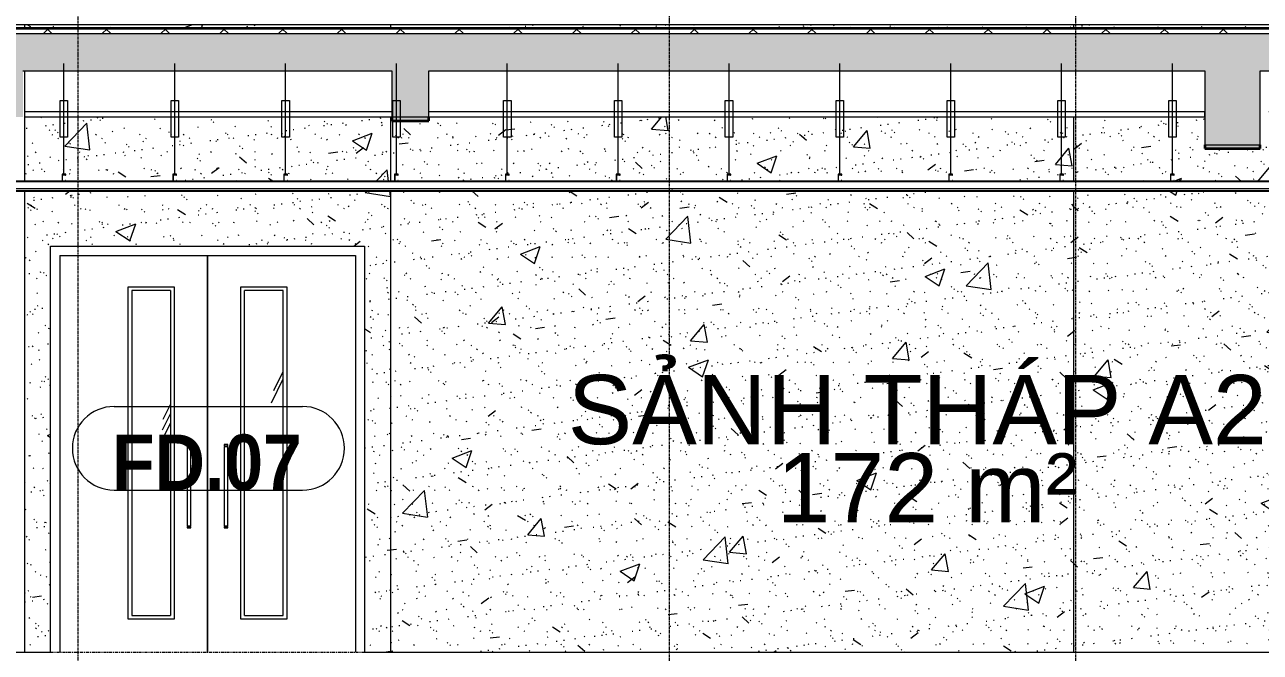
# Model space of a CAD drawing. Header units: millimetres. Extents: x 3451 to 201731, y -8641 to 35300.
# Drawn here: x 33547 to 40236, y 9000 to 12400 of the extents above; entities that cross this region are included whole.
import ezdxf

# ---------------------------------------------------------------- set-up
doc = ezdxf.new("R2010")
doc.units = ezdxf.units.MM
doc.linetypes.add('Centre', pattern=[31.75, 6.35, -4.7625, 15.875, -4.7625])
doc.linetypes.add('Grid Line', pattern=[22.225, 12.7, -3.175, 3.175, -3.175])
for name, color, linetype, lineweight in [('0-1', 7, 'Continuous', 5), ('A-AREA-IDEN', 2, 'Continuous', 9), ('A-CLNG', 13, 'Continuous', 9), ('A-CLNG-1', 13, 'Continuous', 25), ('A-CLNG-PATT-1', 13, 'Continuous', 9), ('A-DETL-GENF', 92, 'Continuous', 9), ('A-DETL-GENF-1', 7, 'Continuous', 9), ('A-DETL-THIN', 151, 'Continuous', 9), ('A-DOOR', 31, 'Continuous', 9), ('A-DOOR-FRAM', 31, 'Continuous', 9), ('A-DOOR-IDEN', 31, 'Continuous', 9), ('A-FLOR-3', 192, 'Continuous', 35), ('A-FLOR-LEVL-2', 51, 'Centre', 9), ('A-FLOR-PATT-3', 8, 'Continuous', 9), ('A-WALL-PATT-4', 111, 'Continuous', 9), ('I-WALL', 2, 'Continuous', 9), ('S-BEAM-1', 12, 'Continuous', 5), ('S-BEAM-2', 10, 'Continuous', 35), ('S-BEAM-3', 7, 'Continuous', 9), ('S-GRID-1', 1, 'Grid Line', 9)]:
    doc.layers.add(name, color=color, linetype=linetype, lineweight=lineweight)
doc.styles.add('Arial_1', font='arial.ttf', dxfattribs={"height": 375})
doc.styles.add('Arial_B_1', font='arialbd.ttf', dxfattribs={"width": 0.9, "height": 300})
pattern_1 = [(63.435, (51212.7, 14229.33), (-0.001, 1524), [532.46, -2875.3]), (63.435, (49688.7, 14229.33), (-0.001, 1524), [532.46, -2875.3]), (63.435, (51942.24, 14523.8), (-0.001, 1524), [532.46, -2875.3]), (63.435, (50418.24, 14523.8), (-0.001, 1524), [532.46, -2875.3]), (63.435, (51831.8, 14419.83), (-0.001, 1524), [532.46, -2875.3]), (63.435, (50307.8, 14419.83), (-0.001, 1524), [532.46, -2875.3]), (63.435, (51719.26, 15015.1), (-0.001, 1524), [258.8, -3148.97]), (63.435, (50195.26, 15015.1), (-0.001, 1524), [258.8, -3148.97]), (63.435, (51645.65, 14922.95), (-0.001, 1524), [532.46, -2875.3]), (63.435, (50121.65, 14922.95), (-0.001, 1524), [532.46, -2875.3]), (63.435, (51658.64, 14989.1), (-0.001, 1524), [532.46, -2875.3]), (63.435, (50134.64, 14989.1), (-0.001, 1524), [532.46, -2875.3]), (63.435, (51043.8, 14698.94), (-0.001, 1524), [532.46, -2875.3]), (63.435, (49519.8, 14698.94), (-0.001, 1524), [532.46, -2875.3]), (63.435, (51056.8, 14776.9), (-0.001, 1524), [532.46, -2875.3]), (63.435, (49532.8, 14776.9), (-0.001, 1524), [532.46, -2875.3]), (63.435, (51060.3, 14833.1), (-0.001, 1524), [532.46, -2875.3]), (63.435, (49536.3, 14833.1), (-0.001, 1524), [532.46, -2875.3])]
pattern_2 = [(50, (49422.4, 14125), (1093.104, -95.634), [114.3, -1257.3]), (355, (49422.4, 14125), (-211.46, 1146.34), [91.44, -1005.84]), (100.451, (49513.5, 14117), (881.656, 1050.7), [97.14, -1068.54]), (46.184, (49422.4, 14429.8), (1626.47, -252.26), [171.45, -1885.95]), (96.636, (49558, 14408.8), (1424.42, 1484.57), [145.71, -1602.81]), (351.184, (49422.4, 14429.8), (1424.43, 1484.55), [137.16, -1508.76]), (21, (49574.8, 14353.6), (909.686, -613.59), [114.3, -1257.3]), (326, (49574.8, 14353.6), (370.81, 1105.13), [91.44, -1005.84]), (71.451, (49650.6, 14302.5), (1280.503, 491.53), [97.14, -1068.54]), (37.5, (49422.43, 14125), (18.531, 507.33), [50.292, -943.356, 50.292, -970.788, -1009.65]), (37.5, (49422.43, 14125), (18.531, 507.33), [-2014.73, 50.29, -959.36]), (7.5, (49422.43, 14125), (400.918, 601.084), [50.292, -531.876, 50.292, -920.496, -384.81]), (7.5, (49422.43, 14125), (400.918, 601.084), [-1552.956, 50.292, -334.518]), (327.5, (49082.58, 14125), (813.545, -34.374), [50.292, -330.708, 50.292, -1138.428, -1577.34]), (327.5, (49082.58, 14125), (813.545, -34.374), [-1569.72, 50.29, -1527.05]), (317.5, (48930.2, 14125), (888.775, 152.56), [50.292, -445.008, 50.292, -739.14, -1120.14]), (317.5, (48930.2, 14125), (888.775, 152.56), [-1284.73, 50.29, -1069.85])]
pattern_3 = [(37.5, (49422.43, 14125), (-4.7995, 146.8239), [5.029, -110.795, 5.029, -124.511, -123.825]), (37.5, (49422.43, 14125), (-4.7995, 146.8239), [-245.364, 5.029, -118.796]), (7.5, (49422.43, 14125), (134.8574, 215.0472), [5.029, -57.455, 5.029, -99.365, -40.005]), (7.5, (49422.43, 14125), (134.8574, 215.0472), [-166.878, 5.029, -34.976]), (327.5, (49328.7, 14125), (237.2978, 0.4316), [5.029, -33.071, 5.029, -132.131, -179.07]), (327.5, (49328.7, 14125), (237.2978, 0.4316), [-175.26, 5.029, -174.041]), (317.5, (49328.7, 14125), (229.067, 66.8792), [5.029, -14.021, 5.029, -84.887, -102.87]), (317.5, (49328.7, 14125), (229.067, 66.8792), [-108.966, 5.029, -97.841])]

# ---------------------------------------------------------------- blocks, each defined once
blk = doc.blocks.new('NCV_TKTC_KET CAU_rvt-1-TKCS_MẶT CẮT C')
at = {"layer": 'S-BEAM-1'}
for points in [[(35735.3, 11880), (35735.3, 11900), (35535.3, 11900), (35535.3, 11880), (35584.1, 11880)], [(40235.6, 11730), (40235.6, 11750), (39935.6, 11750), (39935.6, 11730)]]:
    blk.add_hatch(color=256, dxfattribs=at).paths.add_polyline_path(points)
at = {"layer": 'S-BEAM-2'}
for p, q in [((35535.3, 11900), (35535.3, 11880)), ((35535.3, 11880), (35735.3, 11880)), ((35735.3, 11880), (35735.3, 11900)), ((39935.6, 11750), (39935.6, 11730)), ((39935.6, 11730), (40235.6, 11730)), ((40235.6, 11730), (40235.6, 11750))]:
    blk.add_line(p, q, dxfattribs=at)
at = {"layer": 'S-BEAM-3'}
for p, q in [((33547.4, 11930), (35535.3, 11930)), ((35735.3, 11930), (39935.6, 11930)), ((39934.9, 11900), (39934.9, 11930)), ((33547.4, 11900), (35535.3, 11900)), ((35735.3, 11900), (39934.9, 11900))]:
    blk.add_line(p, q, dxfattribs=at)
blk = doc.blocks.new('FD_07 - FD_07-1700x2200-CỬA ĐI 2 CÁNH-910693-TKCS_MẶT CẮT C')
at = {"layer": 'A-DOOR'}
h = blk.add_hatch(dxfattribs=at)
h.set_pattern_fill('FP_2', color=256, style=0, pattern_type=2)
h.set_pattern_definition(pattern_1)
h.paths.add_polyline_path([(34337.1, 9200), (34337.1, 10960), (34127.1, 10960), (34127.1, 9200), (34297.9, 9200)])
h = blk.add_hatch(dxfattribs=at)
h.set_pattern_fill('FP_2', color=256, style=0, pattern_type=2)
h.set_pattern_definition(pattern_1)
h.paths.add_polyline_path([(34941, 9200), (34947.1, 9200), (34947.1, 10960), (34737.1, 10960), (34737.1, 9200)])
for p, q in [((34537.1, 11150), (34537.1, 9000)), ((34537.1, 9000), (34537.1, 11150)), ((34107.1, 10980), (34357.1, 10980)), ((34107.1, 9180), (34107.1, 10980)), ((34357.1, 10980), (34357.1, 9180)), ((34717.1, 10980), (34967.1, 10980)), ((34717.1, 9180), (34717.1, 10980)), ((34967.1, 10980), (34967.1, 9180)), ((34127.1, 10960), (34127.1, 9200)), ((34337.1, 10960), (34127.1, 10960)), ((34337.1, 10960), (34337.1, 9200)), ((34947.1, 10960), (34737.1, 10960)), ((34737.1, 9200), (34737.1, 10960)), ((34947.1, 9200), (34947.1, 10960)), ((34427.1, 10125), (34427.1, 10119)), ((34447.1, 10125), (34427.1, 10125)), ((34427.1, 10119), (34447.1, 10119)), ((34427.1, 10114.8), (34427.1, 9685.2)), ((34427.1, 10114.8), (34447.1, 10114.8)), ((34429.1, 10119), (34429.1, 10114.8)), ((34445.2, 10114.8), (34445.2, 10119)), ((34447.1, 10119), (34447.1, 10125)), ((34447.1, 9685.2), (34447.1, 10114.8)), ((34627.1, 10125), (34627.1, 10119)), ((34647.1, 10125), (34627.1, 10125)), ((34627.1, 10119), (34647.1, 10119)), ((34627.1, 10114.8), (34627.1, 9685.2)), ((34627.1, 10114.8), (34647.1, 10114.8)), ((34629.1, 10119), (34629.1, 10114.8)), ((34645.2, 10114.8), (34645.2, 10119)), ((34647.1, 10119), (34647.1, 10125)), ((34647.1, 9685.2), (34647.1, 10114.8)), ((34427.1, 9685.2), (34447.1, 9685.2)), ((34427.1, 9681), (34427.1, 9675)), ((34427.1, 9681), (34447.1, 9681)), ((34427.1, 9675), (34447.1, 9675)), ((34429.1, 9685.2), (34429.1, 9681)), ((34445.2, 9681), (34445.2, 9685.2)), ((34447.1, 9675), (34447.1, 9681)), ((34627.1, 9685.2), (34647.1, 9685.2)), ((34627.1, 9681), (34627.1, 9675)), ((34627.1, 9681), (34647.1, 9681)), ((34627.1, 9675), (34647.1, 9675)), ((34629.1, 9685.2), (34629.1, 9681)), ((34645.2, 9681), (34645.2, 9685.2)), ((34647.1, 9675), (34647.1, 9681)), ((34357.1, 9180), (34107.1, 9180)), ((34127.1, 9200), (34337.1, 9200)), ((34967.1, 9180), (34717.1, 9180)), ((34737.1, 9200), (34947.1, 9200))]:
    blk.add_line(p, q, dxfattribs=at)
at = {"layer": 'A-DOOR-FRAM'}
for p, q in [((33737.1, 11150), (33737.1, 9000)), ((33737.1, 11150), (35337.1, 11150)), ((35337.1, 11150), (35337.1, 9000))]:
    blk.add_line(p, q, dxfattribs=at)
blk = doc.blocks.new('Repeating Detail - THANH TREO TRẦN 600-V268-TKCS_MẶT CẮT C')
at = {"layer": 'A-DETL-GENF'}
for points in [[(33749.8, 25150), (33769.8, 25150), (33769.8, 25156), (33767.3, 25152.5), (33752.3, 25152.5), (33752.3, 25187.5), (33767.3, 25187.5), (33769.8, 25184), (33769.8, 25190), (33749.8, 25190)], [(34349.8, 25150), (34369.8, 25150), (34369.8, 25156), (34367.3, 25152.5), (34352.3, 25152.5), (34352.3, 25187.5), (34367.3, 25187.5), (34369.8, 25184), (34369.8, 25190), (34349.8, 25190)], [(34949.8, 25150), (34969.8, 25150), (34969.8, 25156), (34967.3, 25152.5), (34952.3, 25152.5), (34952.3, 25187.5), (34967.3, 25187.5), (34969.8, 25184), (34969.8, 25190), (34949.8, 25190)], [(35549.8, 25150), (35569.8, 25150), (35569.8, 25156), (35567.3, 25152.5), (35552.3, 25152.5), (35552.3, 25187.5), (35567.3, 25187.5), (35569.8, 25184), (35569.8, 25190), (35549.8, 25190)], [(36149.8, 25150), (36169.8, 25150), (36169.8, 25156), (36167.3, 25152.5), (36152.3, 25152.5), (36152.3, 25187.5), (36167.3, 25187.5), (36169.8, 25184), (36169.8, 25190), (36149.8, 25190)], [(36749.8, 25150), (36769.8, 25150), (36769.8, 25156), (36767.3, 25152.5), (36752.3, 25152.5), (36752.3, 25187.5), (36767.3, 25187.5), (36769.8, 25184), (36769.8, 25190), (36749.8, 25190)], [(37349.8, 25150), (37369.8, 25150), (37369.8, 25156), (37367.3, 25152.5), (37352.3, 25152.5), (37352.3, 25187.5), (37367.3, 25187.5), (37369.8, 25184), (37369.8, 25190), (37349.8, 25190)], [(37949.8, 25150), (37969.8, 25150), (37969.8, 25156), (37967.3, 25152.5), (37952.3, 25152.5), (37952.3, 25187.5), (37967.3, 25187.5), (37969.8, 25184), (37969.8, 25190), (37949.8, 25190)], [(38549.8, 25150), (38569.8, 25150), (38569.8, 25156), (38567.3, 25152.5), (38552.3, 25152.5), (38552.3, 25187.5), (38567.3, 25187.5), (38569.8, 25184), (38569.8, 25190), (38549.8, 25190)], [(39149.8, 25150), (39169.8, 25150), (39169.8, 25156), (39167.3, 25152.5), (39152.3, 25152.5), (39152.3, 25187.5), (39167.3, 25187.5), (39169.8, 25184), (39169.8, 25190), (39149.8, 25190)], [(39749.8, 25150), (39769.8, 25150), (39769.8, 25156), (39767.3, 25152.5), (39752.3, 25152.5), (39752.3, 25187.5), (39767.3, 25187.5), (39769.8, 25184), (39769.8, 25190), (39749.8, 25190)]]:
    blk.add_hatch(color=256, dxfattribs=at).paths.add_polyline_path(points)
for p, q in [((33759.8, 25190), (33759.8, 25790)), ((34359.8, 25190), (34359.8, 25790)), ((34959.8, 25190), (34959.8, 25790)), ((35559.8, 25190), (35559.8, 25790)), ((36159.8, 25190), (36159.8, 25790)), ((36759.8, 25190), (36759.8, 25790)), ((37359.8, 25190), (37359.8, 25790)), ((37959.8, 25190), (37959.8, 25790)), ((38559.8, 25190), (38559.8, 25790)), ((39159.8, 25190), (39159.8, 25790)), ((39759.8, 25190), (39759.8, 25790)), ((33739.8, 25590), (33779.8, 25590)), ((33739.8, 25390), (33739.8, 25590)), ((33779.8, 25590), (33779.8, 25390)), ((34339.8, 25590), (34379.8, 25590)), ((34339.8, 25390), (34339.8, 25590)), ((34379.8, 25590), (34379.8, 25390)), ((34939.8, 25590), (34979.8, 25590)), ((34939.8, 25390), (34939.8, 25590)), ((34979.8, 25590), (34979.8, 25390)), ((35539.8, 25590), (35579.8, 25590)), ((35539.8, 25390), (35539.8, 25590)), ((35579.8, 25590), (35579.8, 25390)), ((36139.8, 25590), (36179.8, 25590)), ((36139.8, 25390), (36139.8, 25590)), ((36179.8, 25590), (36179.8, 25390)), ((36739.8, 25590), (36779.8, 25590)), ((36739.8, 25390), (36739.8, 25590)), ((36779.8, 25590), (36779.8, 25390)), ((37339.8, 25590), (37379.8, 25590)), ((37339.8, 25390), (37339.8, 25590)), ((37379.8, 25590), (37379.8, 25390)), ((37939.8, 25590), (37979.8, 25590)), ((37939.8, 25390), (37939.8, 25590)), ((37979.8, 25590), (37979.8, 25390)), ((38539.8, 25590), (38579.8, 25590)), ((38539.8, 25390), (38539.8, 25590)), ((38579.8, 25590), (38579.8, 25390)), ((39139.8, 25590), (39179.8, 25590)), ((39139.8, 25390), (39139.8, 25590)), ((39179.8, 25590), (39179.8, 25390)), ((39739.8, 25590), (39779.8, 25590)), ((39739.8, 25390), (39739.8, 25590)), ((39779.8, 25590), (39779.8, 25390)), ((33779.8, 25390), (33739.8, 25390)), ((34379.8, 25390), (34339.8, 25390)), ((34979.8, 25390), (34939.8, 25390)), ((35579.8, 25390), (35539.8, 25390)), ((36179.8, 25390), (36139.8, 25390)), ((36779.8, 25390), (36739.8, 25390)), ((37379.8, 25390), (37339.8, 25390)), ((37979.8, 25390), (37939.8, 25390)), ((38579.8, 25390), (38539.8, 25390)), ((39179.8, 25390), (39139.8, 25390)), ((39779.8, 25390), (39739.8, 25390)), ((33769.8, 25190), (33749.8, 25190)), ((33749.8, 25190), (33749.8, 25150)), ((33769.8, 25190), (33749.8, 25190)), ((33749.8, 25190), (33749.8, 25150)), ((33749.8, 25150), (33769.8, 25150)), ((33749.8, 25150), (33769.8, 25150)), ((33752.3, 25187.5), (33767.3, 25187.5)), ((33752.3, 25152.5), (33752.3, 25187.5)), ((33752.3, 25152.5), (33752.3, 25187.5)), ((33752.3, 25187.5), (33767.3, 25187.5)), ((33767.3, 25152.5), (33752.3, 25152.5)), ((33767.3, 25152.5), (33752.3, 25152.5)), ((33767.3, 25187.5), (33767.3, 25184)), ((33767.3, 25187.5), (33767.3, 25184)), ((33767.3, 25184), (33769.8, 25184)), ((33767.3, 25184), (33769.8, 25184)), ((33769.8, 25156), (33767.3, 25156)), ((33767.3, 25156), (33767.3, 25152.5)), ((33769.8, 25156), (33767.3, 25156)), ((33767.3, 25156), (33767.3, 25152.5)), ((33769.8, 25184), (33769.8, 25190)), ((33769.8, 25184), (33769.8, 25190)), ((33769.8, 25150), (33769.8, 25156)), ((33769.8, 25150), (33769.8, 25156)), ((34369.8, 25190), (34349.8, 25190)), ((34349.8, 25190), (34349.8, 25150)), ((34369.8, 25190), (34349.8, 25190)), ((34349.8, 25190), (34349.8, 25150)), ((34349.8, 25150), (34369.8, 25150)), ((34349.8, 25150), (34369.8, 25150)), ((34352.3, 25187.5), (34367.3, 25187.5)), ((34352.3, 25152.5), (34352.3, 25187.5)), ((34352.3, 25152.5), (34352.3, 25187.5)), ((34352.3, 25187.5), (34367.3, 25187.5)), ((34367.3, 25152.5), (34352.3, 25152.5)), ((34367.3, 25152.5), (34352.3, 25152.5)), ((34367.3, 25187.5), (34367.3, 25184)), ((34367.3, 25187.5), (34367.3, 25184)), ((34367.3, 25184), (34369.8, 25184)), ((34367.3, 25184), (34369.8, 25184)), ((34369.8, 25156), (34367.3, 25156)), ((34367.3, 25156), (34367.3, 25152.5)), ((34369.8, 25156), (34367.3, 25156)), ((34367.3, 25156), (34367.3, 25152.5)), ((34369.8, 25184), (34369.8, 25190)), ((34369.8, 25184), (34369.8, 25190)), ((34369.8, 25150), (34369.8, 25156)), ((34369.8, 25150), (34369.8, 25156)), ((34969.8, 25190), (34949.8, 25190)), ((34949.8, 25190), (34949.8, 25150)), ((34969.8, 25190), (34949.8, 25190)), ((34949.8, 25190), (34949.8, 25150)), ((34949.8, 25150), (34969.8, 25150)), ((34949.8, 25150), (34969.8, 25150)), ((34952.3, 25187.5), (34967.3, 25187.5)), ((34952.3, 25152.5), (34952.3, 25187.5)), ((34952.3, 25152.5), (34952.3, 25187.5)), ((34952.3, 25187.5), (34967.3, 25187.5)), ((34967.3, 25152.5), (34952.3, 25152.5)), ((34967.3, 25152.5), (34952.3, 25152.5)), ((34967.3, 25187.5), (34967.3, 25184)), ((34967.3, 25187.5), (34967.3, 25184)), ((34967.3, 25184), (34969.8, 25184)), ((34967.3, 25184), (34969.8, 25184)), ((34969.8, 25156), (34967.3, 25156)), ((34967.3, 25156), (34967.3, 25152.5)), ((34969.8, 25156), (34967.3, 25156)), ((34967.3, 25156), (34967.3, 25152.5)), ((34969.8, 25184), (34969.8, 25190)), ((34969.8, 25184), (34969.8, 25190)), ((34969.8, 25150), (34969.8, 25156)), ((34969.8, 25150), (34969.8, 25156)), ((35569.8, 25190), (35549.8, 25190)), ((35549.8, 25190), (35549.8, 25150)), ((35569.8, 25190), (35549.8, 25190)), ((35549.8, 25190), (35549.8, 25150)), ((35549.8, 25150), (35569.8, 25150)), ((35549.8, 25150), (35569.8, 25150)), ((35552.3, 25187.5), (35567.3, 25187.5)), ((35552.3, 25152.5), (35552.3, 25187.5)), ((35552.3, 25152.5), (35552.3, 25187.5)), ((35552.3, 25187.5), (35567.3, 25187.5)), ((35567.3, 25152.5), (35552.3, 25152.5)), ((35567.3, 25152.5), (35552.3, 25152.5)), ((35567.3, 25187.5), (35567.3, 25184)), ((35567.3, 25187.5), (35567.3, 25184)), ((35567.3, 25184), (35569.8, 25184)), ((35567.3, 25184), (35569.8, 25184)), ((35569.8, 25156), (35567.3, 25156)), ((35567.3, 25156), (35567.3, 25152.5)), ((35569.8, 25156), (35567.3, 25156)), ((35567.3, 25156), (35567.3, 25152.5)), ((35569.8, 25184), (35569.8, 25190)), ((35569.8, 25184), (35569.8, 25190)), ((35569.8, 25150), (35569.8, 25156)), ((35569.8, 25150), (35569.8, 25156)), ((36169.8, 25190), (36149.8, 25190)), ((36149.8, 25190), (36149.8, 25150)), ((36169.8, 25190), (36149.8, 25190)), ((36149.8, 25190), (36149.8, 25150)), ((36149.8, 25150), (36169.8, 25150)), ((36149.8, 25150), (36169.8, 25150)), ((36152.3, 25187.5), (36167.3, 25187.5)), ((36152.3, 25152.5), (36152.3, 25187.5)), ((36152.3, 25152.5), (36152.3, 25187.5)), ((36152.3, 25187.5), (36167.3, 25187.5)), ((36167.3, 25152.5), (36152.3, 25152.5)), ((36167.3, 25152.5), (36152.3, 25152.5)), ((36167.3, 25187.5), (36167.3, 25184)), ((36167.3, 25187.5), (36167.3, 25184)), ((36167.3, 25184), (36169.8, 25184)), ((36167.3, 25184), (36169.8, 25184)), ((36169.8, 25156), (36167.3, 25156)), ((36167.3, 25156), (36167.3, 25152.5)), ((36169.8, 25156), (36167.3, 25156)), ((36167.3, 25156), (36167.3, 25152.5)), ((36169.8, 25184), (36169.8, 25190)), ((36169.8, 25184), (36169.8, 25190)), ((36169.8, 25150), (36169.8, 25156)), ((36169.8, 25150), (36169.8, 25156)), ((36769.8, 25190), (36749.8, 25190)), ((36749.8, 25190), (36749.8, 25150)), ((36769.8, 25190), (36749.8, 25190)), ((36749.8, 25190), (36749.8, 25150)), ((36749.8, 25150), (36769.8, 25150)), ((36749.8, 25150), (36769.8, 25150)), ((36752.3, 25187.5), (36767.3, 25187.5)), ((36752.3, 25152.5), (36752.3, 25187.5)), ((36752.3, 25152.5), (36752.3, 25187.5)), ((36752.3, 25187.5), (36767.3, 25187.5)), ((36767.3, 25152.5), (36752.3, 25152.5)), ((36767.3, 25152.5), (36752.3, 25152.5)), ((36767.3, 25187.5), (36767.3, 25184)), ((36767.3, 25187.5), (36767.3, 25184)), ((36767.3, 25184), (36769.8, 25184)), ((36767.3, 25184), (36769.8, 25184)), ((36769.8, 25156), (36767.3, 25156)), ((36767.3, 25156), (36767.3, 25152.5)), ((36769.8, 25156), (36767.3, 25156)), ((36767.3, 25156), (36767.3, 25152.5)), ((36769.8, 25184), (36769.8, 25190)), ((36769.8, 25184), (36769.8, 25190)), ((36769.8, 25150), (36769.8, 25156)), ((36769.8, 25150), (36769.8, 25156)), ((37369.8, 25190), (37349.8, 25190)), ((37349.8, 25190), (37349.8, 25150)), ((37369.8, 25190), (37349.8, 25190)), ((37349.8, 25190), (37349.8, 25150)), ((37349.8, 25150), (37369.8, 25150)), ((37349.8, 25150), (37369.8, 25150)), ((37352.3, 25187.5), (37367.3, 25187.5)), ((37352.3, 25152.5), (37352.3, 25187.5)), ((37352.3, 25152.5), (37352.3, 25187.5)), ((37352.3, 25187.5), (37367.3, 25187.5)), ((37367.3, 25152.5), (37352.3, 25152.5)), ((37367.3, 25152.5), (37352.3, 25152.5)), ((37367.3, 25187.5), (37367.3, 25184)), ((37367.3, 25187.5), (37367.3, 25184)), ((37367.3, 25184), (37369.8, 25184)), ((37367.3, 25184), (37369.8, 25184)), ((37369.8, 25156), (37367.3, 25156)), ((37367.3, 25156), (37367.3, 25152.5)), ((37369.8, 25156), (37367.3, 25156)), ((37367.3, 25156), (37367.3, 25152.5)), ((37369.8, 25184), (37369.8, 25190)), ((37369.8, 25184), (37369.8, 25190)), ((37369.8, 25150), (37369.8, 25156)), ((37369.8, 25150), (37369.8, 25156)), ((37969.8, 25190), (37949.8, 25190)), ((37949.8, 25190), (37949.8, 25150)), ((37969.8, 25190), (37949.8, 25190)), ((37949.8, 25190), (37949.8, 25150)), ((37949.8, 25150), (37969.8, 25150)), ((37949.8, 25150), (37969.8, 25150)), ((37952.3, 25187.5), (37967.3, 25187.5)), ((37952.3, 25152.5), (37952.3, 25187.5)), ((37952.3, 25152.5), (37952.3, 25187.5)), ((37952.3, 25187.5), (37967.3, 25187.5)), ((37967.3, 25152.5), (37952.3, 25152.5)), ((37967.3, 25152.5), (37952.3, 25152.5)), ((37967.3, 25187.5), (37967.3, 25184)), ((37967.3, 25187.5), (37967.3, 25184)), ((37967.3, 25184), (37969.8, 25184)), ((37967.3, 25184), (37969.8, 25184)), ((37969.8, 25156), (37967.3, 25156)), ((37967.3, 25156), (37967.3, 25152.5)), ((37969.8, 25156), (37967.3, 25156)), ((37967.3, 25156), (37967.3, 25152.5)), ((37969.8, 25184), (37969.8, 25190)), ((37969.8, 25184), (37969.8, 25190)), ((37969.8, 25150), (37969.8, 25156)), ((37969.8, 25150), (37969.8, 25156)), ((38569.8, 25190), (38549.8, 25190)), ((38549.8, 25190), (38549.8, 25150)), ((38569.8, 25190), (38549.8, 25190)), ((38549.8, 25190), (38549.8, 25150)), ((38549.8, 25150), (38569.8, 25150)), ((38549.8, 25150), (38569.8, 25150)), ((38552.3, 25187.5), (38567.3, 25187.5)), ((38552.3, 25152.5), (38552.3, 25187.5)), ((38552.3, 25152.5), (38552.3, 25187.5)), ((38552.3, 25187.5), (38567.3, 25187.5)), ((38567.3, 25152.5), (38552.3, 25152.5)), ((38567.3, 25152.5), (38552.3, 25152.5)), ((38567.3, 25187.5), (38567.3, 25184)), ((38567.3, 25187.5), (38567.3, 25184)), ((38567.3, 25184), (38569.8, 25184)), ((38567.3, 25184), (38569.8, 25184)), ((38569.8, 25156), (38567.3, 25156)), ((38567.3, 25156), (38567.3, 25152.5)), ((38569.8, 25156), (38567.3, 25156)), ((38567.3, 25156), (38567.3, 25152.5)), ((38569.8, 25184), (38569.8, 25190)), ((38569.8, 25184), (38569.8, 25190)), ((38569.8, 25150), (38569.8, 25156)), ((38569.8, 25150), (38569.8, 25156)), ((39169.8, 25190), (39149.8, 25190)), ((39149.8, 25190), (39149.8, 25150)), ((39169.8, 25190), (39149.8, 25190)), ((39149.8, 25190), (39149.8, 25150)), ((39149.8, 25150), (39169.8, 25150)), ((39149.8, 25150), (39169.8, 25150)), ((39152.3, 25187.5), (39167.3, 25187.5)), ((39152.3, 25152.5), (39152.3, 25187.5)), ((39152.3, 25152.5), (39152.3, 25187.5)), ((39152.3, 25187.5), (39167.3, 25187.5)), ((39167.3, 25152.5), (39152.3, 25152.5)), ((39167.3, 25152.5), (39152.3, 25152.5)), ((39167.3, 25187.5), (39167.3, 25184)), ((39167.3, 25187.5), (39167.3, 25184)), ((39167.3, 25184), (39169.8, 25184)), ((39167.3, 25184), (39169.8, 25184)), ((39169.8, 25156), (39167.3, 25156)), ((39167.3, 25156), (39167.3, 25152.5)), ((39169.8, 25156), (39167.3, 25156)), ((39167.3, 25156), (39167.3, 25152.5)), ((39169.8, 25184), (39169.8, 25190)), ((39169.8, 25184), (39169.8, 25190)), ((39169.8, 25150), (39169.8, 25156)), ((39169.8, 25150), (39169.8, 25156)), ((39769.8, 25190), (39749.8, 25190)), ((39749.8, 25190), (39749.8, 25150)), ((39769.8, 25190), (39749.8, 25190)), ((39749.8, 25190), (39749.8, 25150)), ((39749.8, 25150), (39769.8, 25150)), ((39749.8, 25150), (39769.8, 25150)), ((39752.3, 25187.5), (39767.3, 25187.5)), ((39752.3, 25152.5), (39752.3, 25187.5)), ((39752.3, 25152.5), (39752.3, 25187.5)), ((39752.3, 25187.5), (39767.3, 25187.5)), ((39767.3, 25152.5), (39752.3, 25152.5)), ((39767.3, 25152.5), (39752.3, 25152.5)), ((39767.3, 25187.5), (39767.3, 25184)), ((39767.3, 25187.5), (39767.3, 25184)), ((39767.3, 25184), (39769.8, 25184)), ((39767.3, 25184), (39769.8, 25184)), ((39769.8, 25156), (39767.3, 25156)), ((39767.3, 25156), (39767.3, 25152.5)), ((39769.8, 25156), (39767.3, 25156)), ((39767.3, 25156), (39767.3, 25152.5)), ((39769.8, 25184), (39769.8, 25190)), ((39769.8, 25184), (39769.8, 25190)), ((39769.8, 25150), (39769.8, 25156)), ((39769.8, 25150), (39769.8, 25156))]:
    blk.add_line(p, q, dxfattribs=at)
blk = doc.blocks.new('STN_Door Tag - STN_Door Tag-1788670-TKCS_MẶT CẮT C')
at = {"layer": 'A-DOOR-IDEN'}
for p, q in [((34031.7, 10331.8), (35051.8, 10331.8)), ((34031.7, 9879), (35051.8, 9879))]:
    blk.add_line(p, q, dxfattribs=at)
for centre, start, end in [((34031.7, 10105.4), 90, 270), ((35051.8, 10105.4), 270, 90)]:
    blk.add_arc(centre, 226.4, start, end, dxfattribs=at)

msp = doc.modelspace()

# ---------------------------------------------------------------- hatches: boundary and pattern name
at = {"layer": 'A-CLNG-PATT-1'}
h = msp.add_hatch(dxfattribs=at)
h.set_pattern_fill('FP_7', color=256, style=0, pattern_type=2)
h.set_pattern_definition([(0, (49422.43, 14125), (1219.2, 304.8), [50.292, -864.108, 50.292, -864.108, -4876.8]), (0, (49422.43, 14125), (1219.2, 304.8), [-1828.8, 50.292, -1778.508, 50.292, -864.108, -2133.6]), (0, (49422.43, 14125), (1219.2, 304.8), [-4572, 50.292, -559.308, 50.292, -1473.708]), (120, (49879.63, 14277.4), (-873.5645, 903.458), [50.292, -864.108, 50.292, -5740.908]), (120, (49879.63, 14277.4), (-873.5645, 903.458), [-964.692, -864.108, 50.292, -1778.508, -3048]), (120, (49879.63, 14277.4), (-873.5645, 903.458), [-3657.6, 50.292, -864.108, 50.292, -2083.308]), (120, (49879.63, 14277.4), (-873.5645, 903.458), [-4622.292, -559.308, 50.292, -1473.708]), (240, (50032.03, 14887), (-345.6355, -1208.258), [50.292, -864.108, 50.292, -5740.908]), (240, (50032.03, 14887), (-345.6355, -1208.258), [-964.692, -864.108, 50.292, -1778.508, -3048]), (240, (50032.03, 14887), (-345.6355, -1208.258), [-3657.6, 50.292, -864.108, 50.292, -2083.308]), (240, (50032.03, 14887), (-345.6355, -1208.258), [-4622.292, -559.308, 50.292, -1473.708])])
h.paths.add_polyline_path([(44337, 11500), (44337, 11510), (27136.9, 11510), (27136.9, 11500), (43944.2, 11500)])
at = {"layer": 'A-DETL-GENF-1'}
msp.add_hatch(color=256, dxfattribs=at).paths.add_polyline_path([(40235.6, 11750), (40235.6, 12150), (44235.3, 12150), (44235.3, 11750), (44536.9, 11750), (44536.9, 12350), (23337.4, 12350), (23337.4, 11950), (23535.3, 11950), (23535.3, 12150), (26536.9, 12150), (26536.9, 11950), (26735.3, 11950), (26735.3, 12150), (28436.9, 12150), (28436.9, 11900), (28636.9, 11900), (28636.9, 12150), (30536.9, 12150), (30536.9, 11900), (30735.3, 11900), (30735.3, 12150), (33335.3, 12150), (33335.3, 11900), (33537.4, 11900), (33537.4, 12150), (35535.3, 12150), (35535.3, 11900), (35735.3, 11900), (35735.3, 12150), (39935.6, 12150), (39935.6, 11750)])
at = {"layer": 'A-FLOR-PATT-3'}
h = msp.add_hatch(dxfattribs=at)
h.set_pattern_fill('FP_6', color=256, style=0, pattern_type=2)
h.set_pattern_definition([(45, (49422.43, 14125), (-159.099, 159.099), []), (135, (49422.43, 14125), (-159.099, -159.099), [])])
h.paths.add_polyline_path([(44536.9, 12330), (45737.4, 12330), (45737.4, 12380), (27136.9, 12380), (27136.9, 12350), (44536.9, 12350)])
at = {"layer": 'A-WALL-PATT-4'}
h = msp.add_hatch(dxfattribs=at)
h.set_pattern_fill('FP_4', color=256, style=0, pattern_type=2)
h.set_pattern_definition(pattern_2)
h.paths.add_polyline_path([(33654.9, 9000), (33687.1, 9000), (33687.1, 11200), (35387.1, 11200), (35387.1, 9000), (35527.4, 9000), (35527.4, 11500), (33547.4, 11500), (33547.4, 9000)])
h.paths.add_polyline_path([(34850.5, 11550), (34949.8, 11550), (34949.8, 11590), (34969.8, 11590), (34969.8, 11584), (34967.3, 11587.5), (34952.3, 11587.5), (34952.3, 11552.5), (34967.3, 11552.5), (34969.8, 11556), (34969.8, 11550), (35527.4, 11550), (35527.4, 11900), (33547.4, 11900), (33547.4, 11550), (33749.8, 11550), (33749.8, 11590), (33769.8, 11590), (33769.8, 11584), (33767.3, 11587.5), (33752.3, 11587.5), (33752.3, 11552.5), (33767.3, 11552.5), (33769.8, 11556), (33769.8, 11550), (34349.8, 11550), (34349.8, 11590), (34369.8, 11590), (34369.8, 11584), (34367.3, 11587.5), (34352.3, 11587.5), (34352.3, 11552.5), (34367.3, 11552.5), (34369.8, 11556), (34369.8, 11550), (34619.5, 11550)])
h.paths.add_polyline_path([(33578, 12380), (35527.4, 12380), (35527.4, 12400), (33547.4, 12400), (33547.4, 12380), (33558.8, 12380)])
h = msp.add_hatch(dxfattribs=at)
h.set_pattern_fill('FP_5', color=256, style=0, pattern_type=2)
h.set_pattern_definition(pattern_3)
h.paths.add_polyline_path([(33654.9, 9000), (33687.1, 9000), (33687.1, 11200), (35387.1, 11200), (35387.1, 9000), (35527.4, 9000), (35527.4, 11500), (33547.4, 11500), (33547.4, 9000)])
h.paths.add_polyline_path([(34850.5, 11550), (34949.8, 11550), (34949.8, 11590), (34969.8, 11590), (34969.8, 11584), (34967.3, 11587.5), (34952.3, 11587.5), (34952.3, 11552.5), (34967.3, 11552.5), (34969.8, 11556), (34969.8, 11550), (35527.4, 11550), (35527.4, 11900), (33547.4, 11900), (33547.4, 11550), (33749.8, 11550), (33749.8, 11590), (33769.8, 11590), (33769.8, 11584), (33767.3, 11587.5), (33752.3, 11587.5), (33752.3, 11552.5), (33767.3, 11552.5), (33769.8, 11556), (33769.8, 11550), (34349.8, 11550), (34349.8, 11590), (34369.8, 11590), (34369.8, 11584), (34367.3, 11587.5), (34352.3, 11587.5), (34352.3, 11552.5), (34367.3, 11552.5), (34369.8, 11556), (34369.8, 11550), (34619.5, 11550)])
h.paths.add_polyline_path([(33578, 12380), (35527.4, 12380), (35527.4, 12400), (33547.4, 12400), (33547.4, 12380), (33558.8, 12380)])
h = msp.add_hatch(dxfattribs=at)
h.set_pattern_fill('FP_4', color=256, style=0, pattern_type=2)
h.set_pattern_definition(pattern_2)
h.paths.add_polyline_path([(35527.4, 9000), (39226.9, 9000), (39226.9, 11500), (35527.4, 11500), (35527.4, 9348.8)])
h.paths.add_polyline_path([(38799.5, 11550), (39149.8, 11550), (39149.8, 11590), (39169.8, 11590), (39169.8, 11584), (39167.3, 11587.5), (39152.3, 11587.5), (39152.3, 11552.5), (39167.3, 11552.5), (39169.8, 11556), (39169.8, 11550), (39226.9, 11550), (39226.9, 11900), (35735.3, 11900), (35735.3, 11880), (35535.3, 11880), (35535.3, 11900), (35527.4, 11900), (35527.4, 11550), (35549.8, 11550), (35549.8, 11590), (35569.8, 11590), (35569.8, 11584), (35567.3, 11587.5), (35552.3, 11587.5), (35552.3, 11552.5), (35567.3, 11552.5), (35569.8, 11556), (35569.8, 11550), (36149.8, 11550), (36149.8, 11590), (36169.8, 11590), (36169.8, 11584), (36167.3, 11587.5), (36152.3, 11587.5), (36152.3, 11552.5), (36167.3, 11552.5), (36169.8, 11556), (36169.8, 11550), (36749.8, 11550), (36749.8, 11590), (36769.8, 11590), (36769.8, 11584), (36767.3, 11587.5), (36752.3, 11586.9), (36752.3, 11552.5), (36767.3, 11552.5), (36769.8, 11556), (36769.8, 11550), (37349.8, 11550), (37349.8, 11590), (37369.8, 11590), (37369.8, 11584), (37367.3, 11587.5), (37352.3, 11587.5), (37352.3, 11552.5), (37367.3, 11552.5), (37369.8, 11556), (37369.8, 11550), (37949.8, 11550), (37949.8, 11590), (37969.8, 11590), (37969.8, 11584), (37967.3, 11587.5), (37952.3, 11587.5), (37952.3, 11552.5), (37967.3, 11552.5), (37969.8, 11556), (37969.8, 11550), (38549.8, 11550), (38549.8, 11590), (38569.8, 11590), (38569.8, 11584), (38567.3, 11587.5), (38552.3, 11587.5), (38552.3, 11552.5), (38567.3, 11552.5), (38569.8, 11556), (38569.8, 11550)])
h.paths.add_polyline_path([(38156.4, 12380), (39226.9, 12380), (39226.9, 12400), (35527.4, 12400), (35527.4, 12380), (36870.3, 12380)])
h = msp.add_hatch(dxfattribs=at)
h.set_pattern_fill('FP_5', color=256, style=0, pattern_type=2)
h.set_pattern_definition(pattern_3)
h.paths.add_polyline_path([(35527.4, 9000), (39226.9, 9000), (39226.9, 11500), (35527.4, 11500), (35527.4, 9348.8)])
h.paths.add_polyline_path([(38799.5, 11550), (39149.8, 11550), (39149.8, 11590), (39169.8, 11590), (39169.8, 11584), (39167.3, 11587.5), (39152.3, 11587.5), (39152.3, 11552.5), (39167.3, 11552.5), (39169.8, 11556), (39169.8, 11550), (39226.9, 11550), (39226.9, 11900), (35735.3, 11900), (35735.3, 11880), (35535.3, 11880), (35535.3, 11900), (35527.4, 11900), (35527.4, 11550), (35549.8, 11550), (35549.8, 11590), (35569.8, 11590), (35569.8, 11584), (35567.3, 11587.5), (35552.3, 11587.5), (35552.3, 11552.5), (35567.3, 11552.5), (35569.8, 11556), (35569.8, 11550), (36149.8, 11550), (36149.8, 11590), (36169.8, 11590), (36169.8, 11584), (36167.3, 11587.5), (36152.3, 11587.5), (36152.3, 11552.5), (36167.3, 11552.5), (36169.8, 11556), (36169.8, 11550), (36749.8, 11550), (36749.8, 11590), (36769.8, 11590), (36769.8, 11584), (36767.3, 11587.5), (36752.3, 11586.9), (36752.3, 11552.5), (36767.3, 11552.5), (36769.8, 11556), (36769.8, 11550), (37349.8, 11550), (37349.8, 11590), (37369.8, 11590), (37369.8, 11584), (37367.3, 11587.5), (37352.3, 11587.5), (37352.3, 11552.5), (37367.3, 11552.5), (37369.8, 11556), (37369.8, 11550), (37949.8, 11550), (37949.8, 11590), (37969.8, 11590), (37969.8, 11584), (37967.3, 11587.5), (37952.3, 11587.5), (37952.3, 11552.5), (37967.3, 11552.5), (37969.8, 11556), (37969.8, 11550), (38549.8, 11550), (38549.8, 11590), (38569.8, 11590), (38569.8, 11584), (38567.3, 11587.5), (38552.3, 11587.5), (38552.3, 11552.5), (38567.3, 11552.5), (38569.8, 11556), (38569.8, 11550)])
h.paths.add_polyline_path([(38156.4, 12380), (39226.9, 12380), (39226.9, 12400), (35527.4, 12400), (35527.4, 12380), (36870.3, 12380)])
h = msp.add_hatch(dxfattribs=at)
h.set_pattern_fill('FP_4', color=256, style=0, pattern_type=2)
h.set_pattern_definition(pattern_2)
h.paths.add_polyline_path([(39226.9, 9000), (39236.9, 9000), (39236.9, 11500), (39226.9, 11500), (39226.9, 9348.8)])
h.paths.add_polyline_path([(39226.9, 11550), (39236.9, 11550), (39236.9, 11900), (39226.9, 11900), (39226.9, 11746.8)])
h.paths.add_polyline_path([(39226.9, 12380), (39236.9, 12380), (39236.9, 12400), (39226.9, 12400)])
h = msp.add_hatch(dxfattribs=at)
h.set_pattern_fill('FP_5', color=256, style=0, pattern_type=2)
h.set_pattern_definition(pattern_3)
h.paths.add_polyline_path([(39226.9, 9000), (39236.9, 9000), (39236.9, 11500), (39226.9, 11500), (39226.9, 9348.8)])
h.paths.add_polyline_path([(39226.9, 11550), (39236.9, 11550), (39236.9, 11900), (39226.9, 11900), (39226.9, 11746.8)])
h.paths.add_polyline_path([(39226.9, 12380), (39236.9, 12380), (39236.9, 12400), (39226.9, 12400)])
h = msp.add_hatch(dxfattribs=at)
h.set_pattern_fill('FP_4', color=256, style=0, pattern_type=2)
h.set_pattern_definition(pattern_2)
h.paths.add_polyline_path([(40546.9, 9000), (40546.9, 11500), (39236.9, 11500), (39236.9, 9000), (39442.6, 9000)])
h.paths.add_polyline_path([(39236.9, 11550), (39749.8, 11550), (39749.8, 11590), (39769.8, 11590), (39769.8, 11584), (39767.3, 11587.5), (39752.3, 11587.5), (39752.3, 11552.5), (39767.3, 11552.5), (39769.8, 11556), (39769.8, 11550), (40349.8, 11550), (40349.8, 11590), (40369.8, 11590), (40369.8, 11584), (40367.3, 11587.5), (40352.3, 11587.5), (40352.3, 11552.5), (40367.3, 11552.5), (40369.8, 11556), (40369.8, 11550), (40546.9, 11550), (40546.9, 11930), (40235.6, 11930), (40235.6, 11730), (39935.6, 11730), (39934.9, 11900), (39236.9, 11900), (39236.9, 11746.8)])
h.paths.add_polyline_path([(39236.9, 12380), (40546.9, 12380), (40546.9, 12400), (39236.9, 12400)])
h = msp.add_hatch(dxfattribs=at)
h.set_pattern_fill('FP_5', color=256, style=0, pattern_type=2)
h.set_pattern_definition(pattern_3)
h.paths.add_polyline_path([(40546.9, 9000), (40546.9, 11500), (39236.9, 11500), (39236.9, 9000), (39442.6, 9000)])
h.paths.add_polyline_path([(39236.9, 11550), (39749.8, 11550), (39749.8, 11590), (39769.8, 11590), (39769.8, 11584), (39767.3, 11587.5), (39752.3, 11587.5), (39752.3, 11552.5), (39767.3, 11552.5), (39769.8, 11556), (39769.8, 11550), (40349.8, 11550), (40349.8, 11590), (40369.8, 11590), (40369.8, 11584), (40367.3, 11587.5), (40352.3, 11587.5), (40352.3, 11552.5), (40367.3, 11552.5), (40369.8, 11556), (40369.8, 11550), (40546.9, 11550), (40546.9, 11930), (40235.6, 11930), (40235.6, 11730), (39935.6, 11730), (39934.9, 11900), (39236.9, 11900), (39236.9, 11746.8)])
h.paths.add_polyline_path([(39236.9, 12380), (40546.9, 12380), (40546.9, 12400), (39236.9, 12400)])

# ---------------------------------------------------------------- linework, layer by layer
at = {"layer": 'A-CLNG'}
msp.add_line((44337, 11510), (27136.9, 11510), dxfattribs=at)
at = {"layer": 'A-CLNG-1'}
for p, q in [((33749.8, 11550), (33169.8, 11550)), ((34349.8, 11550), (33769.8, 11550)), ((34949.8, 11550), (34369.8, 11550)), ((35549.8, 11550), (34969.8, 11550)), ((36149.8, 11550), (35569.8, 11550)), ((36749.8, 11550), (36169.8, 11550)), ((37349.8, 11550), (36769.8, 11550)), ((37949.8, 11550), (37369.8, 11550)), ((38549.8, 11550), (37969.8, 11550)), ((39149.8, 11550), (38569.8, 11550)), ((39749.8, 11550), (39169.8, 11550)), ((40349.8, 11550), (39769.8, 11550)), ((27136.9, 11500), (44337, 11500))]:
    msp.add_line(p, q, dxfattribs=at)
at = {"layer": 'A-DETL-THIN'}
for p, q in [((44536.9, 12350), (23337.4, 12350)), ((33537.4, 12150), (35535.3, 12150)), ((35535.3, 12150), (35535.3, 11900)), ((35735.3, 11900), (35735.3, 12150)), ((35735.3, 12150), (39935.6, 12150)), ((39935.6, 12150), (39935.6, 11750)), ((40235.6, 11750), (40235.6, 12150)), ((40235.6, 12150), (44235.3, 12150)), ((35535.3, 11900), (35735.3, 11900)), ((39935.6, 11750), (40235.6, 11750))]:
    msp.add_line(p, q, dxfattribs=at)
at = {"layer": 'A-FLOR-3'}
msp.add_line((45737.4, 12380), (27136.9, 12380), dxfattribs=at)
at = {"layer": 'A-FLOR-LEVL-2'}
msp.add_line((3450.8, 9000), (93442.9, 9000), dxfattribs=at)
at = {"layer": 'I-WALL'}
for p, q in [((40546.9, 12400), (32517.4, 12400)), ((33547.4, 12380), (33547.4, 12400)), ((35527.4, 12400), (35527.4, 12380)), ((39226.9, 12380), (39226.9, 12400)), ((33547.4, 11550), (33547.4, 12150.2)), ((35527.4, 11900), (35527.4, 11550)), ((39226.9, 11550), (39226.9, 11900)), ((33547.4, 9000), (33547.4, 11500)), ((35527.4, 11500), (35527.4, 9000)), ((39226.9, 9000), (39226.9, 11500)), ((33687.1, 9000), (33687.1, 11200)), ((33687.1, 11200), (35387.1, 11200)), ((35387.1, 11200), (35387.1, 9000)), ((32517.4, 9000), (33687.1, 9000)), ((35387.1, 9000), (44536.9, 9000))]:
    msp.add_line(p, q, dxfattribs=at)
at = {"layer": 'S-GRID-1'}
for p, q in [((33836.9, -36), (33836.9, 30542.5)), ((37036.9, -1941), (37036.9, 30542.5)), ((39236.9, -1941), (39236.9, 30542.5))]:
    msp.add_line(p, q, dxfattribs=at)

# ---------------------------------------------------------------- block references
at = {"layer": '0-1'}
msp.add_blockref('NCV_TKTC_KET CAU_rvt-1-TKCS_MẶT CẮT C', (0, 0), dxfattribs=at)
at = {"layer": 'A-DETL-GENF'}
msp.add_blockref('Repeating Detail - THANH TREO TRẦN 600-V268-TKCS_MẶT CẮT C', (0, -13600), dxfattribs=at)
at = {"layer": 'A-DOOR'}
msp.add_blockref('FD_07 - FD_07-1700x2200-CỬA ĐI 2 CÁNH-910693-TKCS_MẶT CẮT C', (0, 0), dxfattribs=at)
at = {"layer": 'A-DOOR-IDEN'}
msp.add_blockref('STN_Door Tag - STN_Door Tag-1788670-TKCS_MẶT CẮT C', (0, 0), dxfattribs=at)

# ---------------------------------------------------------------- texts
at = {"layer": 'A-AREA-IDEN', "char_height": 375, "line_spacing_factor": 0.936439, "style": 'Arial_1'}
for s, insert, width, attachment_point in [('\\pt7.5,15,22.5,30,37.5,45,52.5,60,67.5,75,82.5,90,97.5,105,112.5,120,127.5,135,142.5,150,157.5,165,172.5,180,187.5,195,202.5,210,217.5,225,232.5,240;SẢNH THÁP A2', (38378.7, 10122.1), 3790.5, 8), ('\\pt7.5,15,22.5,30,37.5,45,52.5,60,67.5,75,82.5,90,97.5,105,112.5,120,127.5,135,142.5,150,157.5,165,172.5,180,187.5,195,202.5,210,217.5,225,232.5,240;172 m²', (38433.1, 9891.6), 1647, 5)]:
    msp.add_mtext(s, dxfattribs=dict(at, insert=insert, width=width, attachment_point=attachment_point))
at = {"layer": 'A-DOOR-IDEN', "insert": (34534.1, 10027.6), "char_height": 300, "width": 1054.35, "attachment_point": 5, "line_spacing_factor": 0.936439, "style": 'Arial_B_1'}
msp.add_mtext('\\pt6.75,13.5,20.25,27,33.75,40.5,47.25,54,60.75,67.5,74.25,81,87.75,94.5,101.25,108,114.75,121.5,128.25,135,141.75,148.5,155.25,162,168.75,175.5,182.25,189,195.75,202.5,209.25,216;FD.07', dxfattribs=at)

doc.saveas('drawing.dxf')
